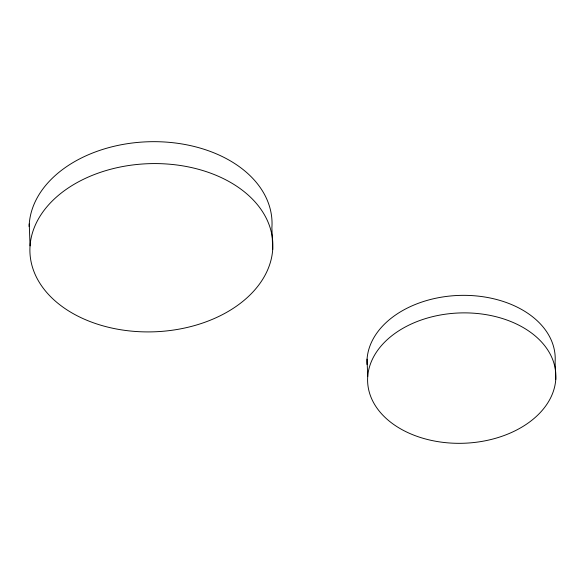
<?xml version="1.0" encoding="UTF-8"?>
<svg xmlns="http://www.w3.org/2000/svg" width="585" height="585" viewBox="0 0 585 585"><rect width="100%" height="100%" fill="white"/><g stroke="black" fill="none" stroke-linecap="round" stroke-linejoin="round"><path stroke-width="0.88" d="M555.75 379.541A94.17 65.184 -2.1 0 0 418.765 320.902A94.17 65.184 -2.1 0 0 410.663 433.851A94.17 65.184 -2.1 0 0 555.75 379.541L555.106 362.013A94.17 65.184 -2.1 0 0 461.879 295.352A94.17 65.184 -2.1 0 0 366.992 364.499M367.058 359.124L367.702 376.652M272.698 249.612A121.512 84.101 -2.1 0 0 95.94 173.942A121.512 84.101 -2.1 0 0 85.49 319.688A121.512 84.101 -2.1 0 0 272.698 249.612L271.893 227.697A121.512 84.101 -2.1 0 0 154.711 141.672A121.512 84.101 -2.1 0 0 29.118 226.6M29.25 223.975L30.054 245.883"/></g></svg>
